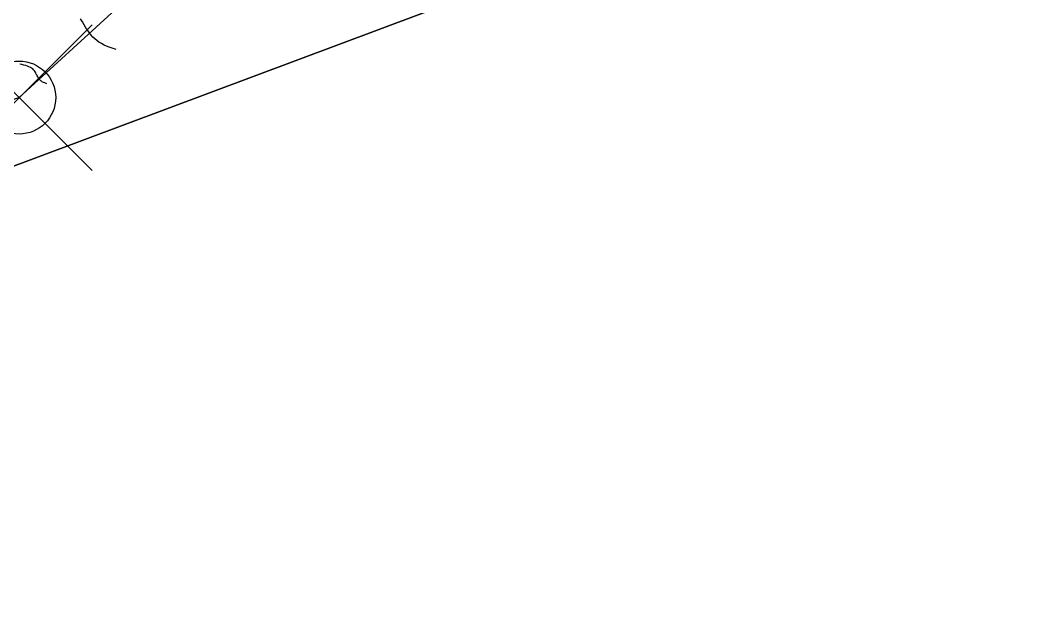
# Model space of a CAD drawing. Extents: x 83 to 1412852, y -76 to 4931706.
# Drawn here: x 1412657.06 to 1412668.03, y 4931529.08 to 4931535.65 of the extents above; entities that cross this region are included whole.
import ezdxf

# ---------------------------------------------------------------- set-up
doc = ezdxf.new("R2010")
doc.units = 0
doc.header["$MEASUREMENT"] = 0
doc.header["$PDMODE"] = 35
doc.header["$PDSIZE"] = 0.8
doc.layers.get('0').update_dxf_attribs({"color": 1, "linetype": 'CONTINUOUS'})
for name, color, linetype in [('Ground topo-Rev01', 1, 'CONTINUOUS'), ('New scratch layer', 1, 'CONTINUOUS'), ('nz-property-titles(LINZ DOWNLOAD)', 1, 'CONTINUOUS')]:
    doc.layers.add(name, color=color, linetype=linetype)

msp = doc.modelspace()

# ---------------------------------------------------------------- linework, layer by layer
for points in [[(1412658.114, 4931535.327), (1412658.026, 4931535.358), (1412657.982, 4931535.376), (1412657.951, 4931535.392), (1412657.924, 4931535.408), (1412657.902, 4931535.425), (1412657.88, 4931535.443), (1412657.859, 4931535.464), (1412657.839, 4931535.486), (1412657.821, 4931535.511), (1412657.801, 4931535.537), (1412657.782, 4931535.566), (1412657.762, 4931535.597), (1412657.743, 4931535.631), (1412657.723, 4931535.666)], [(1412657.354, 4931534.951), (1412657.329, 4931534.96), (1412657.316, 4931534.965), (1412657.307, 4931534.969), (1412657.3, 4931534.974), (1412657.293, 4931534.979), (1412657.287, 4931534.984), (1412657.281, 4931534.99), (1412657.276, 4931534.996), (1412657.27, 4931535.003), (1412657.265, 4931535.011), (1412657.259, 4931535.019), (1412657.254, 4931535.028), (1412657.248, 4931535.037), (1412657.242, 4931535.048), (1412657.236, 4931535.058), (1412657.231, 4931535.07), (1412657.225, 4931535.082), (1412657.217, 4931535.093), (1412657.208, 4931535.104), (1412657.198, 4931535.114), (1412657.185, 4931535.123), (1412657.172, 4931535.131), (1412657.157, 4931535.139), (1412657.14, 4931535.146), (1412657.121, 4931535.152), (1412657.101, 4931535.157), (1412657.08, 4931535.162), (1412657.057, 4931535.166)]]:
    msp.add_lwpolyline(points)
at = {"layer": 'Ground topo-Rev01', "color": 7}
msp.add_point((1412657.05, 4931534.8, 74.68), dxfattribs=at)
at = {"layer": 'New scratch layer', "color": 7, "linetype": 'Continuous', "flags": 128}
msp.add_lwpolyline([(1412653.524, 4931556.488), (1412661.375, 4931553.403), (1412661.821, 4931549.139), (1412658.755, 4931547.976), (1412657.803, 4931545.218), (1412658.899, 4931542.933), (1412660.132, 4931540.572), (1412661.527, 4931539.447), (1412662.127, 4931539.635), (1412662.333, 4931539.634), (1412657.05, 4931534.8), (1412651.5, 4931532.78), (1412643.415, 4931544.698), (1412641.047, 4931555.109), (1412653.524, 4931556.488)], close=True, dxfattribs=at)
at = {"layer": 'nz-property-titles(LINZ DOWNLOAD)', "color": 7, "linetype": 'Continuous', "flags": 128}
for points in [[(1412682.698, 4931640.466), (1412710.054, 4931647.15), (1412737.411, 4931653.834), (1412764.203, 4931660.383), (1412779.006, 4931654.39), (1412775.741, 4931621.476), (1412777.168, 4931607.161), (1412789.245, 4931608.4), (1412777.36, 4931579.102), (1412649.678, 4931531.313), (1412643.411, 4931543.701), (1412638.895, 4931552.662), (1412621.576, 4931587.766), (1412660.662, 4931597.302), (1412699.748, 4931606.839), (1412682.698, 4931640.466)], [(1412665.043, 4931501.039), (1412649.678, 4931531.313), (1412777.36, 4931579.102), (1412789.245, 4931608.4), (1412803.807, 4931644.35), (1412822.41, 4931636.814), (1412795.972, 4931571.554), (1412819.282, 4931562.111), (1412842.594, 4931552.667), (1412850.439, 4931549.488), (1412851.728, 4931506.659), (1412665.043, 4931501.039)]]:
    msp.add_lwpolyline(points, close=True, dxfattribs=at)

doc.saveas('drawing.dxf')
